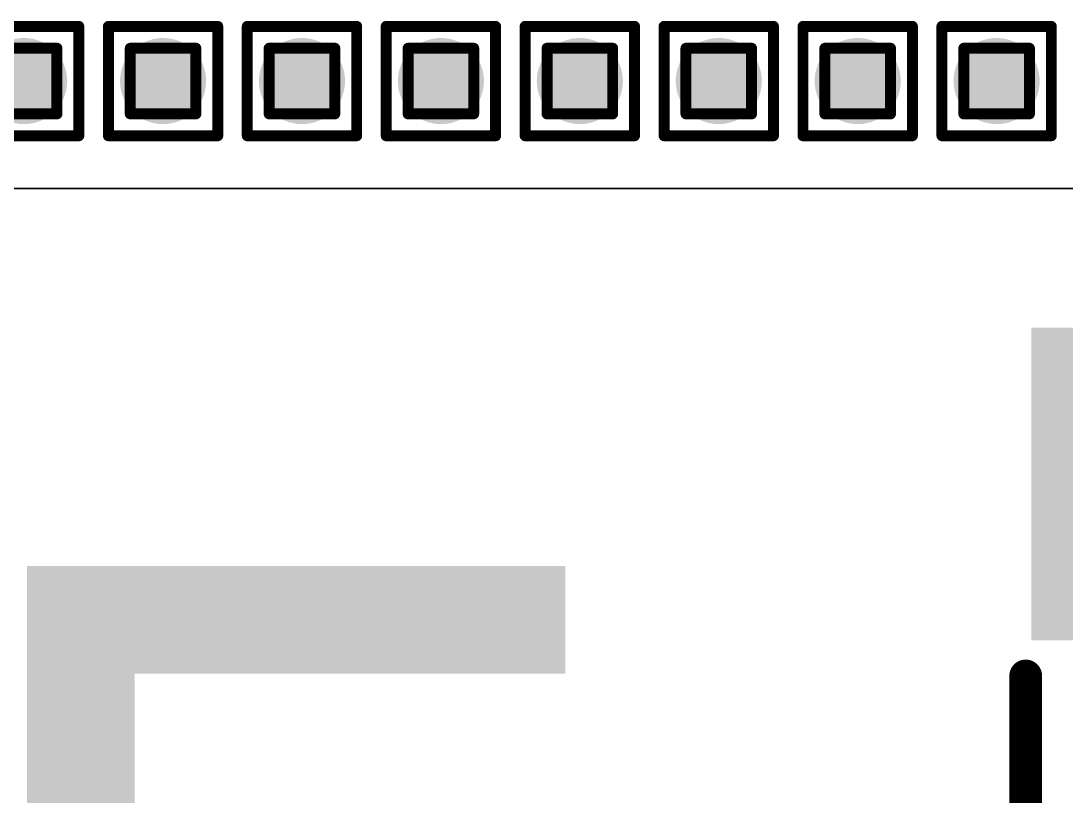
# Model space of a CAD drawing. Header units: inches. Extents: x -18 to 5357, y -8 to 5291.
# Drawn here: x 37.369 to 42.222, y 20.535 to 24.135 of the extents above; entities that cross this region are included whole.
import ezdxf

# ---------------------------------------------------------------- set-up
doc = ezdxf.new("R2010")
doc.units = ezdxf.units.IN
for name, color, linetype in [('Bottom Layer', 5, 'Continuous'), ('Drill Drawing', 1, 'Continuous'), ('Ground', 16, 'Continuous'), ('Multi-Layer', 9, 'Continuous'), ('Power', 76, 'Continuous'), ('Top Layer', 1, 'Continuous'), ('Top Overlay', 2, 'Continuous'), ('Top Paste', 8, 'Continuous'), ('Top Solder', 216, 'Continuous'), ('Via Holes', 16, 'Continuous')]:
    doc.layers.add(name, color=color, linetype=linetype)

# ---------------------------------------------------------------- blocks, each defined once
blk = doc.blocks.new('0915AT43A0026001E_14')
at = {"layer": 'Top Layer'}
for points in [[(-4.0032, 1.1176), (-2.7532, 1.1176), (-2.7532, -1.1176), (-4.0032, -1.1176)], [(-2.9968, -5.8823), (-2.4968, -5.8823), (-2.4968, -3.3823), (-2.9968, -3.3823)], [(-2.9968, -5.8826), (4.0032, -5.8826), (4.0032, -5.3826), (-2.9968, -5.3826)]]:
    blk.add_hatch(color=1, dxfattribs=at).paths.add_polyline_path(points)
at = {"layer": 'Top Paste'}
blk.add_hatch(color=8, dxfattribs=at).paths.add_polyline_path([(-4.0032, 1.1176), (-2.7532, 1.1176), (-2.7532, -1.1176), (-4.0032, -1.1176)])
at = {"layer": 'Top Solder'}
blk.add_hatch(color=216, dxfattribs=at).paths.add_polyline_path([(-4.1048, 1.2192), (-2.6516, 1.2192), (-2.6516, -1.2192), (-4.1048, -1.2192)])
at = {"layer": 'Top Overlay'}
blk.add_lwpolyline([(2.4864, -1.2446, 0.1524, 0.1524, 0), (-2.4865, -1.2446, 0.1524, 0.1524, 0)], format="xyseb", dxfattribs=at)
blk.add_lwpolyline([(-2.5246, -1.2446, 0.0762, 0.0762, 1), (-2.4484, -1.2446, 0.0762, 0.0762, 1)], format="xyseb", close=True, dxfattribs=at)

msp = doc.modelspace()

# ---------------------------------------------------------------- hatches: boundary and pattern name
at = {"layer": 'Bottom Layer'}
h = msp.add_hatch(color=5, dxfattribs=at)
edge = h.paths.add_edge_path()
edge.add_arc((37.3837, 23.8557), 0.2, 0, 360)
h = msp.add_hatch(color=5, dxfattribs=at)
edge = h.paths.add_edge_path()
edge.add_arc((38.0289, 23.8557), 0.2, 0, 360)
h = msp.add_hatch(color=5, dxfattribs=at)
edge = h.paths.add_edge_path()
edge.add_arc((38.674, 23.8557), 0.2, 0, 360)
h = msp.add_hatch(color=5, dxfattribs=at)
edge = h.paths.add_edge_path()
edge.add_arc((39.3192, 23.8557), 0.2, 0, 360)
h = msp.add_hatch(color=5, dxfattribs=at)
edge = h.paths.add_edge_path()
edge.add_arc((39.9644, 23.8557), 0.2, 0, 360)
h = msp.add_hatch(color=5, dxfattribs=at)
edge = h.paths.add_edge_path()
edge.add_arc((40.6095, 23.8557), 0.2, 0, 360)
h = msp.add_hatch(color=5, dxfattribs=at)
edge = h.paths.add_edge_path()
edge.add_arc((41.2547, 23.8557), 0.2, 0, 360)
h = msp.add_hatch(color=5, dxfattribs=at)
edge = h.paths.add_edge_path()
edge.add_arc((41.8998, 23.8557), 0.2, 0, 360)
at = {"layer": 'Ground'}
h = msp.add_hatch(color=16, dxfattribs=at)
edge = h.paths.add_edge_path()
edge.add_arc((37.3837, 23.8557), 0.2, 0, 360)
h = msp.add_hatch(color=16, dxfattribs=at)
edge = h.paths.add_edge_path()
edge.add_arc((38.0289, 23.8557), 0.2, 0, 360)
h = msp.add_hatch(color=16, dxfattribs=at)
edge = h.paths.add_edge_path()
edge.add_arc((38.674, 23.8557), 0.2, 0, 360)
h = msp.add_hatch(color=16, dxfattribs=at)
edge = h.paths.add_edge_path()
edge.add_arc((39.3192, 23.8557), 0.2, 0, 360)
h = msp.add_hatch(color=16, dxfattribs=at)
edge = h.paths.add_edge_path()
edge.add_arc((39.9644, 23.8557), 0.2, 0, 360)
h = msp.add_hatch(color=16, dxfattribs=at)
edge = h.paths.add_edge_path()
edge.add_arc((40.6095, 23.8557), 0.2, 0, 360)
h = msp.add_hatch(color=16, dxfattribs=at)
edge = h.paths.add_edge_path()
edge.add_arc((41.2547, 23.8557), 0.2, 0, 360)
h = msp.add_hatch(color=16, dxfattribs=at)
edge = h.paths.add_edge_path()
edge.add_arc((41.8998, 23.8557), 0.2, 0, 360)
at = {"layer": 'Power'}
h = msp.add_hatch(color=76, dxfattribs=at)
edge = h.paths.add_edge_path()
edge.add_arc((37.3837, 23.8557), 0.2, 0, 360)
h = msp.add_hatch(color=76, dxfattribs=at)
edge = h.paths.add_edge_path()
edge.add_arc((38.0289, 23.8557), 0.2, 0, 360)
h = msp.add_hatch(color=76, dxfattribs=at)
edge = h.paths.add_edge_path()
edge.add_arc((38.674, 23.8557), 0.2, 0, 360)
h = msp.add_hatch(color=76, dxfattribs=at)
edge = h.paths.add_edge_path()
edge.add_arc((39.3192, 23.8557), 0.2, 0, 360)
h = msp.add_hatch(color=76, dxfattribs=at)
edge = h.paths.add_edge_path()
edge.add_arc((39.9644, 23.8557), 0.2, 0, 360)
h = msp.add_hatch(color=76, dxfattribs=at)
edge = h.paths.add_edge_path()
edge.add_arc((40.6095, 23.8557), 0.2, 0, 360)
h = msp.add_hatch(color=76, dxfattribs=at)
edge = h.paths.add_edge_path()
edge.add_arc((41.2547, 23.8557), 0.2, 0, 360)
h = msp.add_hatch(color=76, dxfattribs=at)
edge = h.paths.add_edge_path()
edge.add_arc((41.8998, 23.8557), 0.2, 0, 360)
at = {"layer": 'Top Layer'}
h = msp.add_hatch(color=1, dxfattribs=at)
edge = h.paths.add_edge_path()
edge.add_arc((37.3837, 23.8557), 0.2, 0, 360)
h = msp.add_hatch(color=1, dxfattribs=at)
edge = h.paths.add_edge_path()
edge.add_arc((38.0289, 23.8557), 0.2, 0, 360)
h = msp.add_hatch(color=1, dxfattribs=at)
edge = h.paths.add_edge_path()
edge.add_arc((38.674, 23.8557), 0.2, 0, 360)
h = msp.add_hatch(color=1, dxfattribs=at)
edge = h.paths.add_edge_path()
edge.add_arc((39.3192, 23.8557), 0.2, 0, 360)
h = msp.add_hatch(color=1, dxfattribs=at)
edge = h.paths.add_edge_path()
edge.add_arc((39.9644, 23.8557), 0.2, 0, 360)
h = msp.add_hatch(color=1, dxfattribs=at)
edge = h.paths.add_edge_path()
edge.add_arc((40.6095, 23.8557), 0.2, 0, 360)
h = msp.add_hatch(color=1, dxfattribs=at)
edge = h.paths.add_edge_path()
edge.add_arc((41.2547, 23.8557), 0.2, 0, 360)
h = msp.add_hatch(color=1, dxfattribs=at)
edge = h.paths.add_edge_path()
edge.add_arc((41.8998, 23.8557), 0.2, 0, 360)
at = {"layer": 'Via Holes'}
h = msp.add_hatch(color=7, dxfattribs=at)
edge = h.paths.add_edge_path()
edge.add_arc((37.3837, 23.8557), 0.1, 0, 360)
h = msp.add_hatch(color=7, dxfattribs=at)
edge = h.paths.add_edge_path()
edge.add_arc((38.0289, 23.8557), 0.1, 0, 360)
h = msp.add_hatch(color=7, dxfattribs=at)
edge = h.paths.add_edge_path()
edge.add_arc((38.674, 23.8557), 0.1, 0, 360)
h = msp.add_hatch(color=7, dxfattribs=at)
edge = h.paths.add_edge_path()
edge.add_arc((39.3192, 23.8557), 0.1, 0, 360)
h = msp.add_hatch(color=7, dxfattribs=at)
edge = h.paths.add_edge_path()
edge.add_arc((39.9644, 23.8557), 0.1, 0, 360)
h = msp.add_hatch(color=7, dxfattribs=at)
edge = h.paths.add_edge_path()
edge.add_arc((40.6095, 23.8557), 0.1, 0, 360)
h = msp.add_hatch(color=7, dxfattribs=at)
edge = h.paths.add_edge_path()
edge.add_arc((41.2547, 23.8557), 0.1, 0, 360)
h = msp.add_hatch(color=7, dxfattribs=at)
edge = h.paths.add_edge_path()
edge.add_arc((41.8998, 23.8557), 0.1, 0, 360)

# ---------------------------------------------------------------- linework, layer by layer
at = {"layer": 'Bottom Layer'}
msp.add_line((45.6117, 23.3565), (35.0001, 23.3565), dxfattribs=at)
at = {"layer": 'Drill Drawing'}
for points in [[(37.1297, 24.1097, 0.0508, 0.0508, 0), (37.6377, 24.1097, 0.0508, 0.0508, 0)], [(37.6377, 23.6017, 0.0508, 0.0508, 0), (37.6377, 24.1097, 0.0508, 0.0508, 0)], [(37.7749, 24.1097, 0.0508, 0.0508, 0), (38.2829, 24.1097, 0.0508, 0.0508, 0)], [(37.7749, 23.6017, 0.0508, 0.0508, 0), (37.7749, 24.1097, 0.0508, 0.0508, 0)], [(38.2829, 23.6017, 0.0508, 0.0508, 0), (38.2829, 24.1097, 0.0508, 0.0508, 0)], [(38.42, 24.1097, 0.0508, 0.0508, 0), (38.928, 24.1097, 0.0508, 0.0508, 0)], [(38.42, 23.6017, 0.0508, 0.0508, 0), (38.42, 24.1097, 0.0508, 0.0508, 0)], [(38.928, 23.6017, 0.0508, 0.0508, 0), (38.928, 24.1097, 0.0508, 0.0508, 0)], [(39.0652, 24.1097, 0.0508, 0.0508, 0), (39.5732, 24.1097, 0.0508, 0.0508, 0)], [(39.0652, 23.6017, 0.0508, 0.0508, 0), (39.0652, 24.1097, 0.0508, 0.0508, 0)], [(39.5732, 23.6017, 0.0508, 0.0508, 0), (39.5732, 24.1097, 0.0508, 0.0508, 0)], [(39.7104, 24.1097, 0.0508, 0.0508, 0), (40.2184, 24.1097, 0.0508, 0.0508, 0)], [(39.7104, 23.6017, 0.0508, 0.0508, 0), (39.7104, 24.1097, 0.0508, 0.0508, 0)], [(40.2184, 23.6017, 0.0508, 0.0508, 0), (40.2184, 24.1097, 0.0508, 0.0508, 0)], [(40.3555, 24.1097, 0.0508, 0.0508, 0), (40.8635, 24.1097, 0.0508, 0.0508, 0)], [(40.3555, 23.6017, 0.0508, 0.0508, 0), (40.3555, 24.1097, 0.0508, 0.0508, 0)], [(40.8635, 23.6017, 0.0508, 0.0508, 0), (40.8635, 24.1097, 0.0508, 0.0508, 0)], [(41.0007, 24.1097, 0.0508, 0.0508, 0), (41.5087, 24.1097, 0.0508, 0.0508, 0)], [(41.0007, 23.6017, 0.0508, 0.0508, 0), (41.0007, 24.1097, 0.0508, 0.0508, 0)], [(41.5087, 23.6017, 0.0508, 0.0508, 0), (41.5087, 24.1097, 0.0508, 0.0508, 0)], [(41.6458, 24.1097, 0.0508, 0.0508, 0), (42.1538, 24.1097, 0.0508, 0.0508, 0)], [(41.6458, 23.6017, 0.0508, 0.0508, 0), (41.6458, 24.1097, 0.0508, 0.0508, 0)], [(42.1538, 23.6017, 0.0508, 0.0508, 0), (42.1538, 24.1097, 0.0508, 0.0508, 0)], [(37.2313, 24.0081, 0.0508, 0.0508, 0), (37.5361, 24.0081, 0.0508, 0.0508, 0)], [(37.5361, 23.7033, 0.0508, 0.0508, 0), (37.5361, 24.0081, 0.0508, 0.0508, 0)], [(37.8765, 24.0081, 0.0508, 0.0508, 0), (38.1813, 24.0081, 0.0508, 0.0508, 0)], [(37.8765, 23.7033, 0.0508, 0.0508, 0), (37.8765, 24.0081, 0.0508, 0.0508, 0)], [(38.1813, 23.7033, 0.0508, 0.0508, 0), (38.1813, 24.0081, 0.0508, 0.0508, 0)], [(38.5216, 24.0081, 0.0508, 0.0508, 0), (38.8264, 24.0081, 0.0508, 0.0508, 0)], [(38.5216, 23.7033, 0.0508, 0.0508, 0), (38.5216, 24.0081, 0.0508, 0.0508, 0)], [(38.8264, 23.7033, 0.0508, 0.0508, 0), (38.8264, 24.0081, 0.0508, 0.0508, 0)], [(39.1668, 24.0081, 0.0508, 0.0508, 0), (39.4716, 24.0081, 0.0508, 0.0508, 0)], [(39.1668, 23.7033, 0.0508, 0.0508, 0), (39.1668, 24.0081, 0.0508, 0.0508, 0)], [(39.4716, 23.7033, 0.0508, 0.0508, 0), (39.4716, 24.0081, 0.0508, 0.0508, 0)], [(39.812, 24.0081, 0.0508, 0.0508, 0), (40.1168, 24.0081, 0.0508, 0.0508, 0)], [(39.812, 23.7033, 0.0508, 0.0508, 0), (39.812, 24.0081, 0.0508, 0.0508, 0)], [(40.1168, 23.7033, 0.0508, 0.0508, 0), (40.1168, 24.0081, 0.0508, 0.0508, 0)], [(40.4571, 24.0081, 0.0508, 0.0508, 0), (40.7619, 24.0081, 0.0508, 0.0508, 0)], [(40.4571, 23.7033, 0.0508, 0.0508, 0), (40.4571, 24.0081, 0.0508, 0.0508, 0)], [(40.7619, 23.7033, 0.0508, 0.0508, 0), (40.7619, 24.0081, 0.0508, 0.0508, 0)], [(41.1023, 24.0081, 0.0508, 0.0508, 0), (41.4071, 24.0081, 0.0508, 0.0508, 0)], [(41.1023, 23.7033, 0.0508, 0.0508, 0), (41.1023, 24.0081, 0.0508, 0.0508, 0)], [(41.4071, 23.7033, 0.0508, 0.0508, 0), (41.4071, 24.0081, 0.0508, 0.0508, 0)], [(41.7474, 24.0081, 0.0508, 0.0508, 0), (42.0522, 24.0081, 0.0508, 0.0508, 0)], [(41.7474, 23.7033, 0.0508, 0.0508, 0), (41.7474, 24.0081, 0.0508, 0.0508, 0)], [(42.0522, 23.7033, 0.0508, 0.0508, 0), (42.0522, 24.0081, 0.0508, 0.0508, 0)], [(37.2313, 23.7033, 0.0508, 0.0508, 0), (37.5361, 23.7033, 0.0508, 0.0508, 0)], [(37.8765, 23.7033, 0.0508, 0.0508, 0), (38.1813, 23.7033, 0.0508, 0.0508, 0)], [(38.5216, 23.7033, 0.0508, 0.0508, 0), (38.8264, 23.7033, 0.0508, 0.0508, 0)], [(39.1668, 23.7033, 0.0508, 0.0508, 0), (39.4716, 23.7033, 0.0508, 0.0508, 0)], [(39.812, 23.7033, 0.0508, 0.0508, 0), (40.1168, 23.7033, 0.0508, 0.0508, 0)], [(40.4571, 23.7033, 0.0508, 0.0508, 0), (40.7619, 23.7033, 0.0508, 0.0508, 0)], [(41.1023, 23.7033, 0.0508, 0.0508, 0), (41.4071, 23.7033, 0.0508, 0.0508, 0)], [(41.7474, 23.7033, 0.0508, 0.0508, 0), (42.0522, 23.7033, 0.0508, 0.0508, 0)], [(37.1297, 23.6017, 0.0508, 0.0508, 0), (37.6377, 23.6017, 0.0508, 0.0508, 0)], [(37.7749, 23.6017, 0.0508, 0.0508, 0), (38.2829, 23.6017, 0.0508, 0.0508, 0)], [(38.42, 23.6017, 0.0508, 0.0508, 0), (38.928, 23.6017, 0.0508, 0.0508, 0)], [(39.0652, 23.6017, 0.0508, 0.0508, 0), (39.5732, 23.6017, 0.0508, 0.0508, 0)], [(39.7104, 23.6017, 0.0508, 0.0508, 0), (40.2184, 23.6017, 0.0508, 0.0508, 0)], [(40.3555, 23.6017, 0.0508, 0.0508, 0), (40.8635, 23.6017, 0.0508, 0.0508, 0)], [(41.0007, 23.6017, 0.0508, 0.0508, 0), (41.5087, 23.6017, 0.0508, 0.0508, 0)], [(41.6458, 23.6017, 0.0508, 0.0508, 0), (42.1538, 23.6017, 0.0508, 0.0508, 0)]]:
    msp.add_lwpolyline(points, format="xyseb", dxfattribs=at)
for points in [[(37.625, 24.1097, 0.0254, 0.0254, 1), (37.6504, 24.1097, 0.0254, 0.0254, 1)], [(37.625, 24.1097, 0.0254, 0.0254, 1), (37.6504, 24.1097, 0.0254, 0.0254, 1)], [(37.7622, 24.1097, 0.0254, 0.0254, 1), (37.7876, 24.1097, 0.0254, 0.0254, 1)], [(37.7622, 24.1097, 0.0254, 0.0254, 1), (37.7876, 24.1097, 0.0254, 0.0254, 1)], [(38.2702, 24.1097, 0.0254, 0.0254, 1), (38.2956, 24.1097, 0.0254, 0.0254, 1)], [(38.2702, 24.1097, 0.0254, 0.0254, 1), (38.2956, 24.1097, 0.0254, 0.0254, 1)], [(38.4073, 24.1097, 0.0254, 0.0254, 1), (38.4327, 24.1097, 0.0254, 0.0254, 1)], [(38.4073, 24.1097, 0.0254, 0.0254, 1), (38.4327, 24.1097, 0.0254, 0.0254, 1)], [(38.9153, 24.1097, 0.0254, 0.0254, 1), (38.9407, 24.1097, 0.0254, 0.0254, 1)], [(38.9153, 24.1097, 0.0254, 0.0254, 1), (38.9407, 24.1097, 0.0254, 0.0254, 1)], [(39.0525, 24.1097, 0.0254, 0.0254, 1), (39.0779, 24.1097, 0.0254, 0.0254, 1)], [(39.0525, 24.1097, 0.0254, 0.0254, 1), (39.0779, 24.1097, 0.0254, 0.0254, 1)], [(39.5605, 24.1097, 0.0254, 0.0254, 1), (39.5859, 24.1097, 0.0254, 0.0254, 1)], [(39.5605, 24.1097, 0.0254, 0.0254, 1), (39.5859, 24.1097, 0.0254, 0.0254, 1)], [(39.6977, 24.1097, 0.0254, 0.0254, 1), (39.7231, 24.1097, 0.0254, 0.0254, 1)], [(39.6977, 24.1097, 0.0254, 0.0254, 1), (39.7231, 24.1097, 0.0254, 0.0254, 1)], [(40.2057, 24.1097, 0.0254, 0.0254, 1), (40.2311, 24.1097, 0.0254, 0.0254, 1)], [(40.2057, 24.1097, 0.0254, 0.0254, 1), (40.2311, 24.1097, 0.0254, 0.0254, 1)], [(40.3428, 24.1097, 0.0254, 0.0254, 1), (40.3682, 24.1097, 0.0254, 0.0254, 1)], [(40.3428, 24.1097, 0.0254, 0.0254, 1), (40.3682, 24.1097, 0.0254, 0.0254, 1)], [(40.8508, 24.1097, 0.0254, 0.0254, 1), (40.8762, 24.1097, 0.0254, 0.0254, 1)], [(40.8508, 24.1097, 0.0254, 0.0254, 1), (40.8762, 24.1097, 0.0254, 0.0254, 1)], [(40.988, 24.1097, 0.0254, 0.0254, 1), (41.0134, 24.1097, 0.0254, 0.0254, 1)], [(40.988, 24.1097, 0.0254, 0.0254, 1), (41.0134, 24.1097, 0.0254, 0.0254, 1)], [(41.496, 24.1097, 0.0254, 0.0254, 1), (41.5214, 24.1097, 0.0254, 0.0254, 1)], [(41.496, 24.1097, 0.0254, 0.0254, 1), (41.5214, 24.1097, 0.0254, 0.0254, 1)], [(41.6331, 24.1097, 0.0254, 0.0254, 1), (41.6585, 24.1097, 0.0254, 0.0254, 1)], [(41.6331, 24.1097, 0.0254, 0.0254, 1), (41.6585, 24.1097, 0.0254, 0.0254, 1)], [(42.1411, 24.1097, 0.0254, 0.0254, 1), (42.1665, 24.1097, 0.0254, 0.0254, 1)], [(42.1411, 24.1097, 0.0254, 0.0254, 1), (42.1665, 24.1097, 0.0254, 0.0254, 1)], [(37.5234, 24.0081, 0.0254, 0.0254, 1), (37.5488, 24.0081, 0.0254, 0.0254, 1)], [(37.5234, 24.0081, 0.0254, 0.0254, 1), (37.5488, 24.0081, 0.0254, 0.0254, 1)], [(37.8638, 24.0081, 0.0254, 0.0254, 1), (37.8892, 24.0081, 0.0254, 0.0254, 1)], [(37.8638, 24.0081, 0.0254, 0.0254, 1), (37.8892, 24.0081, 0.0254, 0.0254, 1)], [(38.1686, 24.0081, 0.0254, 0.0254, 1), (38.194, 24.0081, 0.0254, 0.0254, 1)], [(38.1686, 24.0081, 0.0254, 0.0254, 1), (38.194, 24.0081, 0.0254, 0.0254, 1)], [(38.5089, 24.0081, 0.0254, 0.0254, 1), (38.5343, 24.0081, 0.0254, 0.0254, 1)], [(38.5089, 24.0081, 0.0254, 0.0254, 1), (38.5343, 24.0081, 0.0254, 0.0254, 1)], [(38.8137, 24.0081, 0.0254, 0.0254, 1), (38.8391, 24.0081, 0.0254, 0.0254, 1)], [(38.8137, 24.0081, 0.0254, 0.0254, 1), (38.8391, 24.0081, 0.0254, 0.0254, 1)], [(39.1541, 24.0081, 0.0254, 0.0254, 1), (39.1795, 24.0081, 0.0254, 0.0254, 1)], [(39.1541, 24.0081, 0.0254, 0.0254, 1), (39.1795, 24.0081, 0.0254, 0.0254, 1)], [(39.4589, 24.0081, 0.0254, 0.0254, 1), (39.4843, 24.0081, 0.0254, 0.0254, 1)], [(39.4589, 24.0081, 0.0254, 0.0254, 1), (39.4843, 24.0081, 0.0254, 0.0254, 1)], [(39.7993, 24.0081, 0.0254, 0.0254, 1), (39.8247, 24.0081, 0.0254, 0.0254, 1)], [(39.7993, 24.0081, 0.0254, 0.0254, 1), (39.8247, 24.0081, 0.0254, 0.0254, 1)], [(40.1041, 24.0081, 0.0254, 0.0254, 1), (40.1295, 24.0081, 0.0254, 0.0254, 1)], [(40.1041, 24.0081, 0.0254, 0.0254, 1), (40.1295, 24.0081, 0.0254, 0.0254, 1)], [(40.4444, 24.0081, 0.0254, 0.0254, 1), (40.4698, 24.0081, 0.0254, 0.0254, 1)], [(40.4444, 24.0081, 0.0254, 0.0254, 1), (40.4698, 24.0081, 0.0254, 0.0254, 1)], [(40.7492, 24.0081, 0.0254, 0.0254, 1), (40.7746, 24.0081, 0.0254, 0.0254, 1)], [(40.7492, 24.0081, 0.0254, 0.0254, 1), (40.7746, 24.0081, 0.0254, 0.0254, 1)], [(41.0896, 24.0081, 0.0254, 0.0254, 1), (41.115, 24.0081, 0.0254, 0.0254, 1)], [(41.0896, 24.0081, 0.0254, 0.0254, 1), (41.115, 24.0081, 0.0254, 0.0254, 1)], [(41.3944, 24.0081, 0.0254, 0.0254, 1), (41.4198, 24.0081, 0.0254, 0.0254, 1)], [(41.3944, 24.0081, 0.0254, 0.0254, 1), (41.4198, 24.0081, 0.0254, 0.0254, 1)], [(41.7347, 24.0081, 0.0254, 0.0254, 1), (41.7601, 24.0081, 0.0254, 0.0254, 1)], [(41.7347, 24.0081, 0.0254, 0.0254, 1), (41.7601, 24.0081, 0.0254, 0.0254, 1)], [(42.0395, 24.0081, 0.0254, 0.0254, 1), (42.0649, 24.0081, 0.0254, 0.0254, 1)], [(42.0395, 24.0081, 0.0254, 0.0254, 1), (42.0649, 24.0081, 0.0254, 0.0254, 1)], [(37.5234, 23.7033, 0.0254, 0.0254, 1), (37.5488, 23.7033, 0.0254, 0.0254, 1)], [(37.5234, 23.7033, 0.0254, 0.0254, 1), (37.5488, 23.7033, 0.0254, 0.0254, 1)], [(37.8638, 23.7033, 0.0254, 0.0254, 1), (37.8892, 23.7033, 0.0254, 0.0254, 1)], [(37.8638, 23.7033, 0.0254, 0.0254, 1), (37.8892, 23.7033, 0.0254, 0.0254, 1)], [(38.1686, 23.7033, 0.0254, 0.0254, 1), (38.194, 23.7033, 0.0254, 0.0254, 1)], [(38.1686, 23.7033, 0.0254, 0.0254, 1), (38.194, 23.7033, 0.0254, 0.0254, 1)], [(38.5089, 23.7033, 0.0254, 0.0254, 1), (38.5343, 23.7033, 0.0254, 0.0254, 1)], [(38.5089, 23.7033, 0.0254, 0.0254, 1), (38.5343, 23.7033, 0.0254, 0.0254, 1)], [(38.8137, 23.7033, 0.0254, 0.0254, 1), (38.8391, 23.7033, 0.0254, 0.0254, 1)], [(38.8137, 23.7033, 0.0254, 0.0254, 1), (38.8391, 23.7033, 0.0254, 0.0254, 1)], [(39.1541, 23.7033, 0.0254, 0.0254, 1), (39.1795, 23.7033, 0.0254, 0.0254, 1)], [(39.1541, 23.7033, 0.0254, 0.0254, 1), (39.1795, 23.7033, 0.0254, 0.0254, 1)], [(39.4589, 23.7033, 0.0254, 0.0254, 1), (39.4843, 23.7033, 0.0254, 0.0254, 1)], [(39.4589, 23.7033, 0.0254, 0.0254, 1), (39.4843, 23.7033, 0.0254, 0.0254, 1)], [(39.7993, 23.7033, 0.0254, 0.0254, 1), (39.8247, 23.7033, 0.0254, 0.0254, 1)], [(39.7993, 23.7033, 0.0254, 0.0254, 1), (39.8247, 23.7033, 0.0254, 0.0254, 1)], [(40.1041, 23.7033, 0.0254, 0.0254, 1), (40.1295, 23.7033, 0.0254, 0.0254, 1)], [(40.1041, 23.7033, 0.0254, 0.0254, 1), (40.1295, 23.7033, 0.0254, 0.0254, 1)], [(40.4444, 23.7033, 0.0254, 0.0254, 1), (40.4698, 23.7033, 0.0254, 0.0254, 1)], [(40.4444, 23.7033, 0.0254, 0.0254, 1), (40.4698, 23.7033, 0.0254, 0.0254, 1)], [(40.7492, 23.7033, 0.0254, 0.0254, 1), (40.7746, 23.7033, 0.0254, 0.0254, 1)], [(40.7492, 23.7033, 0.0254, 0.0254, 1), (40.7746, 23.7033, 0.0254, 0.0254, 1)], [(41.0896, 23.7033, 0.0254, 0.0254, 1), (41.115, 23.7033, 0.0254, 0.0254, 1)], [(41.0896, 23.7033, 0.0254, 0.0254, 1), (41.115, 23.7033, 0.0254, 0.0254, 1)], [(41.3944, 23.7033, 0.0254, 0.0254, 1), (41.4198, 23.7033, 0.0254, 0.0254, 1)], [(41.3944, 23.7033, 0.0254, 0.0254, 1), (41.4198, 23.7033, 0.0254, 0.0254, 1)], [(41.7347, 23.7033, 0.0254, 0.0254, 1), (41.7601, 23.7033, 0.0254, 0.0254, 1)], [(41.7347, 23.7033, 0.0254, 0.0254, 1), (41.7601, 23.7033, 0.0254, 0.0254, 1)], [(42.0395, 23.7033, 0.0254, 0.0254, 1), (42.0649, 23.7033, 0.0254, 0.0254, 1)], [(42.0395, 23.7033, 0.0254, 0.0254, 1), (42.0649, 23.7033, 0.0254, 0.0254, 1)], [(37.625, 23.6017, 0.0254, 0.0254, 1), (37.6504, 23.6017, 0.0254, 0.0254, 1)], [(37.625, 23.6017, 0.0254, 0.0254, 1), (37.6504, 23.6017, 0.0254, 0.0254, 1)], [(37.7622, 23.6017, 0.0254, 0.0254, 1), (37.7876, 23.6017, 0.0254, 0.0254, 1)], [(37.7622, 23.6017, 0.0254, 0.0254, 1), (37.7876, 23.6017, 0.0254, 0.0254, 1)], [(38.2702, 23.6017, 0.0254, 0.0254, 1), (38.2956, 23.6017, 0.0254, 0.0254, 1)], [(38.2702, 23.6017, 0.0254, 0.0254, 1), (38.2956, 23.6017, 0.0254, 0.0254, 1)], [(38.4073, 23.6017, 0.0254, 0.0254, 1), (38.4327, 23.6017, 0.0254, 0.0254, 1)], [(38.4073, 23.6017, 0.0254, 0.0254, 1), (38.4327, 23.6017, 0.0254, 0.0254, 1)], [(38.9153, 23.6017, 0.0254, 0.0254, 1), (38.9407, 23.6017, 0.0254, 0.0254, 1)], [(38.9153, 23.6017, 0.0254, 0.0254, 1), (38.9407, 23.6017, 0.0254, 0.0254, 1)], [(39.0525, 23.6017, 0.0254, 0.0254, 1), (39.0779, 23.6017, 0.0254, 0.0254, 1)], [(39.0525, 23.6017, 0.0254, 0.0254, 1), (39.0779, 23.6017, 0.0254, 0.0254, 1)], [(39.5605, 23.6017, 0.0254, 0.0254, 1), (39.5859, 23.6017, 0.0254, 0.0254, 1)], [(39.5605, 23.6017, 0.0254, 0.0254, 1), (39.5859, 23.6017, 0.0254, 0.0254, 1)], [(39.6977, 23.6017, 0.0254, 0.0254, 1), (39.7231, 23.6017, 0.0254, 0.0254, 1)], [(39.6977, 23.6017, 0.0254, 0.0254, 1), (39.7231, 23.6017, 0.0254, 0.0254, 1)], [(40.2057, 23.6017, 0.0254, 0.0254, 1), (40.2311, 23.6017, 0.0254, 0.0254, 1)], [(40.2057, 23.6017, 0.0254, 0.0254, 1), (40.2311, 23.6017, 0.0254, 0.0254, 1)], [(40.3428, 23.6017, 0.0254, 0.0254, 1), (40.3682, 23.6017, 0.0254, 0.0254, 1)], [(40.3428, 23.6017, 0.0254, 0.0254, 1), (40.3682, 23.6017, 0.0254, 0.0254, 1)], [(40.8508, 23.6017, 0.0254, 0.0254, 1), (40.8762, 23.6017, 0.0254, 0.0254, 1)], [(40.8508, 23.6017, 0.0254, 0.0254, 1), (40.8762, 23.6017, 0.0254, 0.0254, 1)], [(40.988, 23.6017, 0.0254, 0.0254, 1), (41.0134, 23.6017, 0.0254, 0.0254, 1)], [(40.988, 23.6017, 0.0254, 0.0254, 1), (41.0134, 23.6017, 0.0254, 0.0254, 1)], [(41.496, 23.6017, 0.0254, 0.0254, 1), (41.5214, 23.6017, 0.0254, 0.0254, 1)], [(41.496, 23.6017, 0.0254, 0.0254, 1), (41.5214, 23.6017, 0.0254, 0.0254, 1)], [(41.6331, 23.6017, 0.0254, 0.0254, 1), (41.6585, 23.6017, 0.0254, 0.0254, 1)], [(41.6331, 23.6017, 0.0254, 0.0254, 1), (41.6585, 23.6017, 0.0254, 0.0254, 1)], [(42.1411, 23.6017, 0.0254, 0.0254, 1), (42.1665, 23.6017, 0.0254, 0.0254, 1)], [(42.1411, 23.6017, 0.0254, 0.0254, 1), (42.1665, 23.6017, 0.0254, 0.0254, 1)]]:
    msp.add_lwpolyline(points, format="xyseb", close=True, dxfattribs=at)
at = {"layer": 'Ground'}
msp.add_line((45.6117, 23.3565), (35.0001, 23.3565), dxfattribs=at)
at = {"layer": 'Multi-Layer'}
msp.add_line((35.0001, 23.3565), (46.0001, 23.3565), dxfattribs=at)
at = {"layer": 'Top Layer'}
msp.add_line((42.7572, 23.3565), (35.0001, 23.3565), dxfattribs=at)

# ---------------------------------------------------------------- block references
at = {"rotation": 270}
msp.add_blockref('0915AT43A0026001E_14', (43.2795, 18.6065), dxfattribs=at)

doc.saveas('drawing.dxf')
